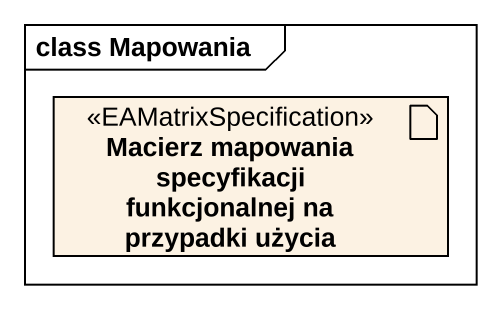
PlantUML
@startuml
mainframe class Mapowania
artifact "Macierz mapowania specyfikacji funkcjonalnej na przypadki użycia" as Macierz_mapowania <<EAMatrixSpecification>>
@enduml
